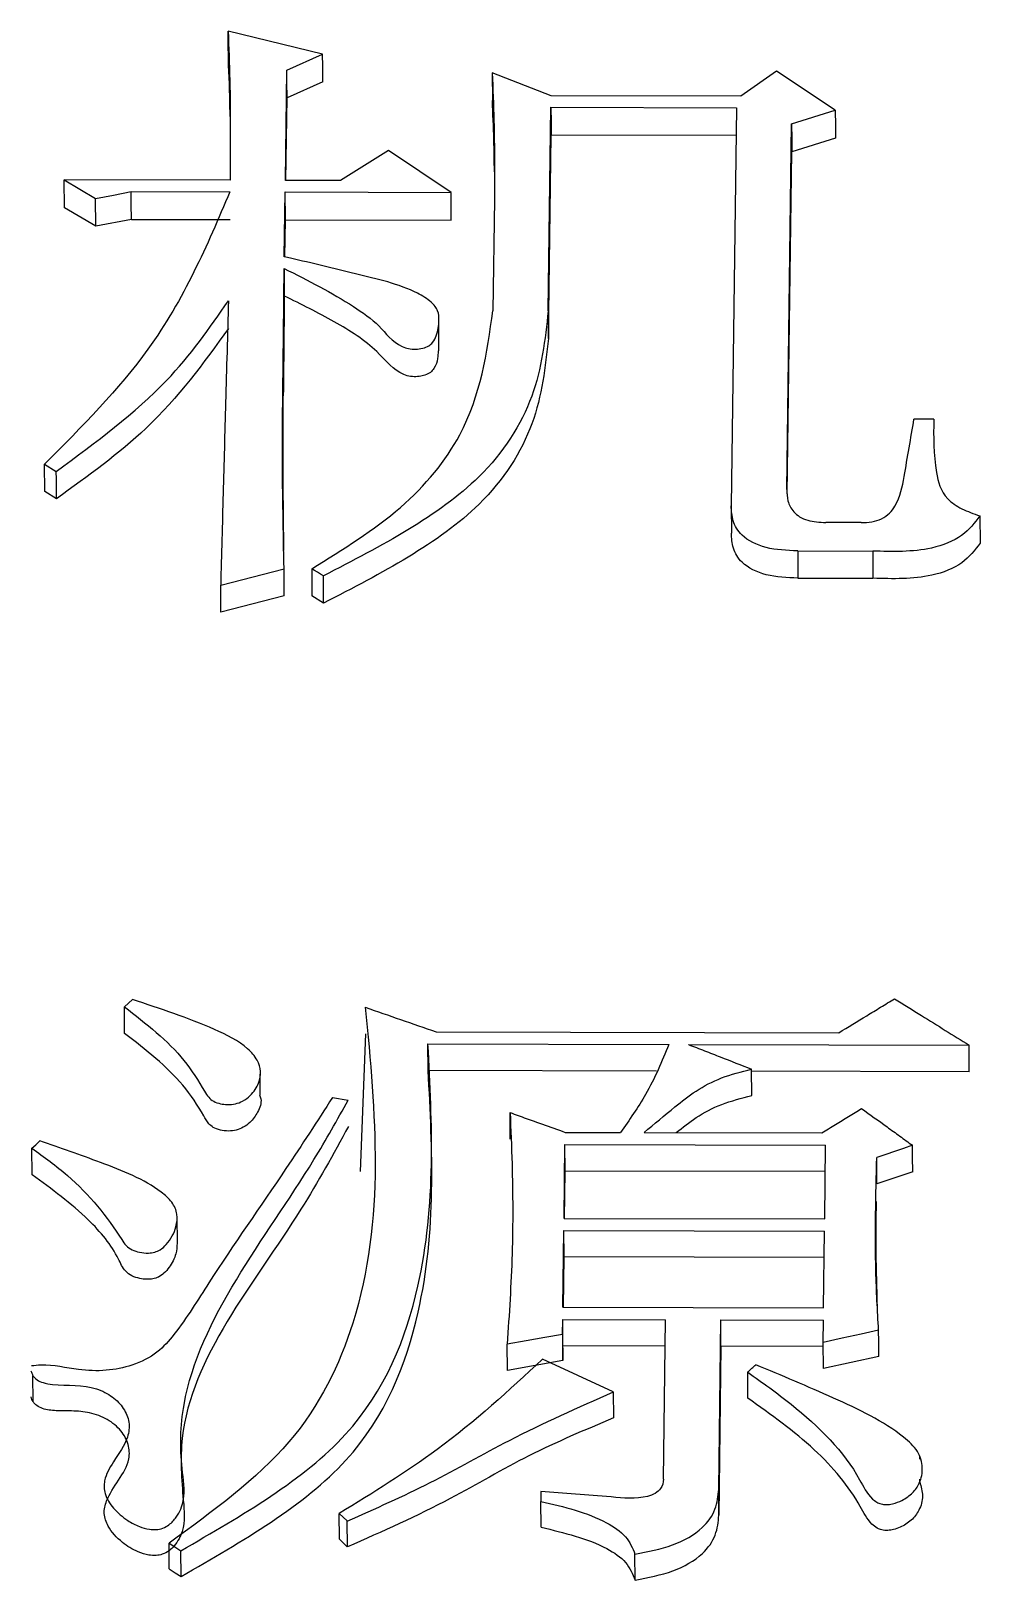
# Model space of a CAD drawing. Header units: millimetres. Extents: x 2448 to 4397, y 790 to 2168.
# Drawn here: x 2850.075 to 2852.414, y 1999.741 to 2003.56 of the extents above; entities that cross this region are included whole.
import ezdxf

# ---------------------------------------------------------------- set-up
doc = ezdxf.new("R2010")
doc.units = ezdxf.units.MM

msp = doc.modelspace()

# ---------------------------------------------------------------- linework, layer by layer
at = {"color": 7, "linetype": 'Continuous', "lineweight": 25}
for p, q in [((2850.7936, 2003.503), (2850.5607, 2003.5598)), ((2850.7054, 2003.4636), (2850.7936, 2003.503)), ((2850.7017, 2003.1915), (2850.7054, 2003.4636)), ((2851.3568, 2003.4), (2851.2116, 2003.4569)), ((2851.2116, 2003.4569), (2851.212, 2003.3881)), ((2851.9126, 2003.461), (2851.8241, 2003.399)), ((2852.0573, 2003.3646), (2851.9126, 2003.461)), ((2850.794, 2003.4342), (2850.7059, 2003.3949)), ((2850.7031, 2003.1915), (2850.7059, 2003.3949)), ((2851.8241, 2003.399), (2851.3568, 2003.4)), ((2850.5655, 2003.3493), (2850.566, 2003.3026)), ((2851.3496, 2002.8699), (2851.3564, 2003.3717)), ((2851.3564, 2003.3717), (2851.814, 2003.3707)), ((2851.814, 2003.3707), (2851.8007, 2002.3893)), ((2851.9497, 2003.3308), (2852.0573, 2003.3646)), ((2851.35, 2002.802), (2851.3569, 2003.3031)), ((2851.8144, 2003.3021), (2851.3569, 2003.3031)), ((2851.9375, 2002.4297), (2851.9497, 2003.3308)), ((2850.9558, 2003.2649), (2850.838, 2003.1912)), ((2851.1102, 2003.1621), (2850.9558, 2003.2649)), ((2851.2162, 2003.2705), (2851.2172, 2003.2353)), ((2851.9387, 2002.419), (2851.9502, 2003.2622)), ((2852.0577, 2003.2959), (2851.9502, 2003.2622)), ((2850.1565, 2003.1927), (2850.2338, 2003.1469)), ((2850.5654, 2003.1918), (2850.1565, 2003.1927)), ((2850.1569, 2003.1243), (2850.1565, 2003.1927)), ((2850.838, 2003.1912), (2850.7017, 2003.1915)), ((2850.2342, 2003.0786), (2850.2338, 2003.1469)), ((2850.3216, 2003.1638), (2850.565, 2003.1633)), ((2850.6991, 2003.0032), (2850.7013, 2003.163)), ((2850.7013, 2003.163), (2851.1102, 2003.1621)), ((2850.7017, 2003.0947), (2850.7013, 2003.163)), ((2851.217, 2003.1448), (2851.2133, 2002.8702)), ((2850.2342, 2003.0786), (2850.1569, 2003.1243)), ((2850.3221, 2003.0955), (2850.2342, 2003.0786)), ((2850.3221, 2003.0955), (2850.5654, 2003.095)), ((2850.7005, 2003.0029), (2850.7017, 2003.0947)), ((2850.7017, 2003.0947), (2851.1106, 2003.0938)), ((2851.08, 2002.771), (2851.0796, 2002.8397)), ((2851.3496, 2002.8699), (2851.35, 2002.802)), ((2852.3, 2002.6028), (2852.2513, 2002.6029)), ((2850.1081, 2002.4917), (2850.137, 2002.4743)), ((2850.1085, 2002.4243), (2850.1081, 2002.4917)), ((2850.1375, 2002.4069), (2850.1085, 2002.4243)), ((2851.8007, 2002.3893), (2851.8011, 2002.322)), ((2852.1214, 2002.3479), (2852.0338, 2002.3481)), ((2852.4137, 2002.3647), (2852.4141, 2002.2975)), ((2851.9647, 2002.2783), (2852.1497, 2002.2779)), ((2851.9647, 2002.2783), (2851.9651, 2002.2112)), ((2852.1497, 2002.2779), (2852.1501, 2002.2108)), ((2850.5422, 2002.1938), (2850.6985, 2002.2344)), ((2850.5427, 2002.1268), (2850.5422, 2002.1938)), ((2851.9651, 2002.2112), (2852.1501, 2002.2108)), ((2850.699, 2002.1673), (2850.5427, 2002.1268)), ((2850.7961, 2002.1496), (2850.7671, 2002.1672)), ((2850.3054, 2001.0888), (2850.3049, 2001.1544)), ((2850.8992, 2001.0875), (2850.8857, 2000.7484)), ((2851.0732, 2001.0927), (2852.0661, 2001.0905)), ((2851.0533, 2001.0627), (2851.6471, 2001.0614)), ((2851.0538, 2000.9972), (2851.0533, 2001.0627)), ((2851.6958, 2001.0613), (2852.387, 2001.0598)), ((2850.6393, 2000.9987), (2850.6393, 2001.0033)), ((2850.6397, 2000.9372), (2850.6394, 2000.9883)), ((2851.6166, 2000.996), (2851.0538, 2000.9972)), ((2851.8513, 2000.9354), (2851.8509, 2001.0008)), ((2852.3875, 2000.9943), (2851.8509, 2000.9955)), ((2850.818, 2000.9307), (2850.8569, 2000.9246)), ((2851.2561, 2000.8284), (2851.2556, 2000.8936)), ((2851.3887, 2000.6329), (2851.3909, 2000.8147)), ((2851.3909, 2000.8147), (2852.0334, 2000.8133)), ((2851.3914, 2000.7496), (2851.3909, 2000.8147)), ((2851.3913, 2000.8449), (2851.5276, 2000.8446)), ((2851.586, 2000.8445), (2852.0241, 2000.8436)), ((2850.0771, 2000.7405), (2850.0766, 2000.8055)), ((2852.0312, 2000.6315), (2852.0334, 2000.8133)), ((2852.1601, 2000.7178), (2852.1596, 2000.7828)), ((2851.3899, 2000.6329), (2851.3914, 2000.7496)), ((2852.0326, 2000.7482), (2851.3914, 2000.7496)), ((2850.4356, 2000.5717), (2850.4351, 2000.6373)), ((2851.3887, 2000.6329), (2852.0312, 2000.6315)), ((2851.3859, 2000.4138), (2851.3883, 2000.6026)), ((2851.3883, 2000.6026), (2852.0308, 2000.6012)), ((2851.3888, 2000.5378), (2851.3883, 2000.6026)), ((2852.0285, 2000.4124), (2852.0308, 2000.6012)), ((2851.3872, 2000.4138), (2851.3888, 2000.5378)), ((2852.03, 2000.5364), (2851.3888, 2000.5378)), ((2851.3859, 2000.4138), (2852.0285, 2000.4124)), ((2851.3851, 2000.3466), (2851.3856, 2000.3833)), ((2851.3856, 2000.3833), (2851.6387, 2000.3827)), ((2851.386, 2000.3188), (2851.3856, 2000.3833)), ((2851.6339, 1999.9901), (2851.6387, 2000.3827)), ((2851.7699, 1999.9652), (2851.775, 2000.3824)), ((2851.775, 2000.3824), (2852.0281, 2000.3819)), ((2852.0274, 2000.3269), (2852.0281, 2000.3819)), ((2851.249, 2000.258), (2851.2485, 2000.3224)), ((2851.3851, 2000.3466), (2851.3856, 2000.2822)), ((2851.3856, 2000.2822), (2851.386, 2000.3188)), ((2851.6379, 2000.3182), (2851.386, 2000.3188)), ((2852.0279, 2000.2625), (2852.0274, 2000.3269)), ((2851.5099, 2000.2055), (2851.3358, 2000.2855)), ((2851.7755, 2000.3179), (2851.7704, 1999.9013)), ((2852.0275, 2000.3174), (2851.7755, 2000.3179)), ((2850.0798, 2000.1811), (2850.0793, 2000.2454)), ((2851.5112, 2000.1409), (2851.5107, 2000.2052)), ((2852.2656, 2000.0389), (2852.2656, 2000.0475)), ((2852.2661, 1999.9828), (2852.266, 1999.9897)), ((2851.3317, 1999.9599), (2851.3314, 1999.9353)), ((2851.7704, 1999.9013), (2851.7699, 1999.9652)), ((2850.8351, 1999.8417), (2850.8346, 1999.9055)), ((2850.8346, 1999.9055), (2850.8538, 1999.8869)), ((2851.3319, 1999.8714), (2851.3314, 1999.9353)), ((2850.8545, 1999.8229), (2850.8541, 1999.8867)), ((2850.4155, 1999.7686), (2850.415, 1999.8323)), ((2850.8543, 1999.8231), (2850.8351, 1999.8417)), ((2850.4445, 1999.75), (2850.444, 1999.8137)), ((2851.564, 1999.7414), (2851.5635, 1999.805))]:
    msp.add_line(p, q, dxfattribs=at)
at = {"color": 7, "linetype": 'Continuous', "lineweight": 25, "flags": 128}
for points in [[(2850.5612, 2003.491), (2850.5609, 2003.5295), (2850.5607, 2003.5598)], [(2850.794, 2003.4342), (2850.7938, 2003.4727), (2850.7936, 2003.503)], [(2850.7059, 2003.3949), (2850.7056, 2003.4334), (2850.7054, 2003.4636)], [(2851.3564, 2003.3717), (2851.3567, 2003.3333), (2851.3569, 2003.3031)], [(2852.0573, 2003.3646), (2852.0575, 2003.3261), (2852.0577, 2003.2959)], [(2851.9497, 2003.3308), (2851.95, 2003.2924), (2851.9502, 2003.2622)], [(2850.2338, 2003.1469), (2850.2777, 2003.1554), (2850.3216, 2003.1638)], [(2850.3221, 2003.0955), (2850.3218, 2003.1338), (2850.3216, 2003.1638)], [(2851.1106, 2003.0938), (2851.1104, 2003.1321), (2851.1102, 2003.1621)], [(2850.6987, 2002.9746), (2850.6988, 2002.9641), (2850.6988, 2002.9588), (2850.699, 2002.9377), (2850.699, 2002.9271), (2850.6991, 2002.9218), (2850.6991, 2002.9142), (2850.6991, 2002.9065)], [(2850.1375, 2002.4069), (2850.1373, 2002.4363), (2850.1372, 2002.4553), (2850.137, 2002.4743)], [(2850.699, 2002.1673), (2850.6987, 2002.2049), (2850.6985, 2002.2344)], [(2850.7956, 2002.2166), (2850.7884, 2002.221), (2850.7811, 2002.2254), (2850.7739, 2002.2298), (2850.7667, 2002.2342)], [(2850.7667, 2002.2342), (2850.7669, 2002.2049), (2850.767, 2002.1861), (2850.7671, 2002.1672)], [(2850.7961, 2002.1496), (2850.7959, 2002.1789), (2850.7958, 2002.1977), (2850.7956, 2002.2166)], [(2850.3049, 2001.1544), (2850.3147, 2001.1633), (2850.3246, 2001.1723)], [(2852.3875, 2000.9943), (2852.3872, 2001.031), (2852.387, 2001.0598)], [(2850.0766, 2000.8055), (2850.0864, 2000.8145), (2850.0963, 2000.8236)], [(2852.2476, 2000.8129), (2852.2256, 2000.8054), (2852.2036, 2000.7978), (2852.1816, 2000.7903), (2852.1596, 2000.7828)], [(2852.2481, 2000.7478), (2852.2478, 2000.7842), (2852.2476, 2000.8129)], [(2852.2481, 2000.7478), (2852.2041, 2000.7328), (2852.1601, 2000.7178)], [(2851.7755, 2000.3179), (2851.7752, 2000.354), (2851.775, 2000.3824)], [(2852.1641, 2000.3571), (2852.1211, 2000.3476), (2852.0743, 2000.3372), (2852.0274, 2000.3269)], [(2852.1646, 2000.2927), (2852.1643, 2000.3288), (2852.1641, 2000.3571)], [(2851.3851, 2000.3466), (2851.3414, 2000.3389), (2851.295, 2000.3307), (2851.2485, 2000.3224)], [(2851.3856, 2000.2822), (2851.3173, 2000.2701), (2851.249, 2000.258)], [(2852.1646, 2000.2927), (2852.0962, 2000.2776), (2852.0279, 2000.2625)], [(2851.842, 2000.1895), (2851.8419, 2000.2129), (2851.8417, 2000.2334), (2851.8416, 2000.2538)], [(2850.415, 1999.8323), (2850.4295, 1999.823), (2850.444, 1999.8137)], [(2850.4155, 1999.7686), (2850.4229, 1999.7639), (2850.4302, 1999.7591), (2850.4445, 1999.75)]]:
    msp.add_lwpolyline(points, dxfattribs=at)
at = {"color": 7, "linetype": 'Continuous', "lineweight": 25}
for points, knots in [([(2850.5607, 2003.5598), (2850.5623, 2003.5192), (2850.5653, 2003.4378), (2850.5663, 2003.3151), (2850.5657, 2003.2329), (2850.5654, 2003.1918)], [0, 0, 0, 0, 0.332963, 0.666462, 1, 1, 1, 1]), ([(2850.5654, 2003.349), (2850.5653, 2003.3554), (2850.5649, 2003.4029), (2850.5629, 2003.4501), (2850.5612, 2003.491)], [0, 0, 0, 0, 0.135306, 1, 1, 1, 1]), ([(2851.2116, 2003.4569), (2851.2132, 2003.4173), (2851.216, 2003.3457), (2851.2175, 2003.2417), (2851.2172, 2003.1771), (2851.217, 2003.1448)], [0, 0, 0, 0, 0.381671, 0.690813, 1, 1, 1, 1]), ([(2851.2171, 2003.2127), (2851.2167, 2003.239), (2851.2158, 2003.2976), (2851.2133, 2003.356), (2851.212, 2003.3881)], [0, 0, 0, 0, 0.448972, 1, 1, 1, 1]), ([(2850.565, 2003.1633), (2850.5085, 2003.031), (2850.407, 2002.7934), (2850.1999, 2002.5844), (2850.1081, 2002.4917)], [0, 0, 0, 0, 0.556562, 1, 1, 1, 1]), ([(2850.6987, 2002.9746), (2850.7576, 2002.9446), (2850.8418, 2002.9017), (2850.9361, 2002.8353), (2850.966, 2002.7904), (2851.0051, 2002.7762), (2851.0228, 2002.7748), (2851.0405, 2002.777), (2851.0554, 2002.783), (2851.0675, 2002.7938), (2851.0769, 2002.8152), (2851.0811, 2002.8414), (2851.0798, 2002.8703), (2851.0606, 2002.8944), (2850.9979, 2002.9326), (2850.8727, 2002.961), (2850.7628, 2002.9887), (2850.7041, 2003.0021), (2850.6991, 2003.0032)], [0, 0, 0, 0, 0.210005, 0.300781, 0.39152, 0.407856, 0.424176, 0.440989, 0.45754, 0.472099, 0.497389, 0.551416, 0.585419, 0.619749, 0.665025, 0.824453, 0.985056, 1, 1, 1, 1]), ([(2850.6985, 2002.2344), (2850.6966, 2002.3256), (2850.6932, 2002.4955), (2850.6964, 2002.7421), (2850.698, 2002.8971), (2850.6987, 2002.9746)], [0, 0, 0, 0, 0.366873, 0.68343, 1, 1, 1, 1]), ([(2850.137, 2002.4743), (2850.2346, 2002.5461), (2850.4075, 2002.6735), (2850.5146, 2002.8275), (2850.5613, 2002.8946)], [0, 0, 0, 0, 0.564448, 1, 1, 1, 1]), ([(2850.5613, 2002.8946), (2850.559, 2002.8111), (2850.5546, 2002.6534), (2850.5482, 2002.4197), (2850.5442, 2002.2691), (2850.5422, 2002.1938)], [0, 0, 0, 0, 0.360011, 0.680001, 1, 1, 1, 1]), ([(2850.6991, 2002.9065), (2850.6987, 2002.8616), (2850.6981, 2002.8112), (2850.6976, 2002.7549), (2850.6972, 2002.7212), (2850.6969, 2002.6896), (2850.6966, 2002.6637), (2850.6966, 2002.6603)], [0, 0, 0, 0, 0.547948, 0.616442, 0.684935, 0.958909, 1, 1, 1, 1]), ([(2851.0782, 2002.7715), (2851.078, 2002.7651), (2851.0778, 2002.7503), (2851.0718, 2002.7319), (2851.06, 2002.7179), (2851.0469, 2002.7111), (2851.0313, 2002.7076), (2851.0145, 2002.7073), (2850.9973, 2002.7106), (2850.9627, 2002.7291), (2850.9212, 2002.7824), (2850.8235, 2002.8453), (2850.7409, 2002.886), (2850.6992, 2002.9065)], [0, 0, 0, 0, 0.050712, 0.117156, 0.146228, 0.175595, 0.201394, 0.230603, 0.261874, 0.292213, 0.460304, 0.727253, 1, 1, 1, 1]), ([(2850.7667, 2002.2342), (2850.8439, 2002.2821), (2850.9964, 2002.3766), (2851.1743, 2002.5947), (2851.1985, 2002.7662), (2851.2133, 2002.8702)], [0, 0, 0, 0, 0.287843, 0.568272, 1, 1, 1, 1]), ([(2851.3496, 2002.8699), (2851.3419, 2002.7993), (2851.3265, 2002.6572), (2851.1683, 2002.4096), (2850.9381, 2002.2904), (2850.7956, 2002.2166)], [0, 0, 0, 0, 0.273628, 0.550596, 1, 1, 1, 1]), ([(2850.5617, 2002.8267), (2850.5003, 2002.7417), (2850.3897, 2002.5885), (2850.2151, 2002.4628), (2850.1375, 2002.4069)], [0, 0, 0, 0, 0.55502, 1, 1, 1, 1]), ([(2851.35, 2002.802), (2851.3424, 2002.7315), (2851.327, 2002.5895), (2851.1687, 2002.3422), (2850.9385, 2002.2232), (2850.7961, 2002.1496)], [0, 0, 0, 0, 0.273528, 0.550448, 1, 1, 1, 1]), ([(2850.6979, 2002.2794), (2850.6979, 2002.2794), (2850.6979, 2002.2795), (2850.6975, 2002.3255), (2850.6955, 2002.4866), (2850.6962, 2002.5991), (2850.6966, 2002.6636)], [0, 0, 0, 0, 0.001837, 0.010424, 0.433509, 1, 1, 1, 1]), ([(2852.1214, 2002.3479), (2852.1303, 2002.3483), (2852.1479, 2002.349), (2852.1733, 2002.3569), (2852.1925, 2002.3709), (2852.2168, 2002.4053), (2852.2314, 2002.4845), (2852.2434, 2002.5559), (2852.2513, 2002.6029)], [0, 0, 0, 0, 0.0606286, 0.1204139, 0.1864154, 0.2518818, 0.5079174, 1, 1, 1, 1]), ([(2852.3, 2002.6028), (2852.2996, 2002.5596), (2852.2989, 2002.4938), (2852.3193, 2002.4138), (2852.3684, 2002.3805), (2852.3985, 2002.37), (2852.4137, 2002.3647)], [0, 0, 0, 0, 0.491785, 0.747409, 0.872072, 1, 1, 1, 1]), ([(2851.9375, 2002.4297), (2851.9379, 2002.4202), (2851.9386, 2002.4012), (2851.9503, 2002.3778), (2851.9687, 2002.3617), (2851.9951, 2002.3503), (2852.0185, 2002.349), (2852.0338, 2002.3481)], [0, 0, 0, 0, 0.23988, 0.481728, 0.612088, 0.746063, 1, 1, 1, 1]), ([(2851.9647, 2002.2783), (2851.938, 2002.2793), (2851.886, 2002.2813), (2851.8257, 2002.3116), (2851.8028, 2002.3517), (2851.8014, 2002.3768), (2851.8007, 2002.3893)], [0, 0, 0, 0, 0.295421, 0.576897, 0.789693, 1, 1, 1, 1]), ([(2852.4137, 2002.3647), (2852.4009, 2002.3475), (2852.375, 2002.3125), (2852.2781, 2002.274), (2852.199, 2002.2764), (2852.1497, 2002.2779)], [0, 0, 0, 0, 0.268123, 0.543243, 1, 1, 1, 1]), ([(2851.9651, 2002.2112), (2851.9385, 2002.2122), (2851.8864, 2002.2142), (2851.8262, 2002.2444), (2851.8033, 2002.2845), (2851.8018, 2002.3096), (2851.8011, 2002.322)], [0, 0, 0, 0, 0.2956165, 0.5771432, 0.7898367, 1, 1, 1, 1]), ([(2852.4141, 2002.2975), (2852.4013, 2002.2802), (2852.3754, 2002.2453), (2852.2785, 2002.2069), (2852.1994, 2002.2093), (2852.1501, 2002.2108)], [0, 0, 0, 0, 0.267954, 0.54307, 1, 1, 1, 1]), ([(2850.3049, 2001.1544), (2850.3316, 2001.1336), (2850.3849, 2001.092), (2850.456, 2001.0237), (2850.4897, 2000.9669), (2850.5111, 2000.932), (2850.5242, 2000.9208), (2850.5409, 2000.9148), (2850.5595, 2000.9128), (2850.5789, 2000.9145), (2850.5992, 2000.9221), (2850.6204, 2000.9393), (2850.6372, 2000.9644), (2850.6429, 2000.9949), (2850.6333, 2001.0246), (2850.5999, 2001.0641), (2850.4936, 2001.1164), (2850.3931, 2001.1497), (2850.3246, 2001.1723)], [0, 0, 0, 0, 0.118196, 0.236597, 0.355268, 0.378319, 0.396663, 0.415152, 0.43186, 0.451251, 0.470948, 0.497652, 0.545152, 0.585608, 0.625979, 0.67229, 0.776711, 1, 1, 1, 1]), ([(2852.0661, 2001.0905), (2852.089, 2001.1045), (2852.1234, 2001.1254), (2852.1692, 2001.1533), (2852.1921, 2001.1673), (2852.2035, 2001.1742)], [0, 0, 0, 0, 0.5, 0.75, 1, 1, 1, 1]), ([(2852.2035, 2001.1742), (2852.2256, 2001.1604), (2852.2673, 2001.1345), (2852.3285, 2001.0963), (2852.3675, 2001.072), (2852.387, 2001.0598)], [0, 0, 0, 0, 0.36179, 0.680895, 1, 1, 1, 1]), ([(2850.8987, 2001.1531), (2850.9237, 2000.8927), (2850.9586, 2000.5291), (2850.7367, 2000.0663), (2850.5234, 1999.9111), (2850.415, 1999.8323)], [0, 0, 0, 0, 0.553993, 0.773536, 1, 1, 1, 1]), ([(2850.8987, 2001.1531), (2850.9278, 2001.143), (2850.9859, 2001.1229), (2851.0441, 2001.1027), (2851.0732, 2001.0927)], [0, 0, 0, 0, 0.499964, 1, 1, 1, 1]), ([(2850.6379, 2000.9373), (2850.6392, 2000.9341), (2850.6446, 2000.9202), (2850.635, 2000.8956), (2850.6188, 2000.8721), (2850.5995, 2000.8572), (2850.5811, 2000.8498), (2850.5611, 2000.8474), (2850.541, 2000.8495), (2850.5239, 2000.8561), (2850.5098, 2000.8685), (2850.4897, 2000.9051), (2850.4529, 2000.9615), (2850.3834, 2001.0283), (2850.3315, 2001.0686), (2850.3054, 2001.0888)], [0, 0, 0, 0, 0.02361, 0.101673, 0.170982, 0.20883, 0.241016, 0.273235, 0.305979, 0.338752, 0.366533, 0.41646, 0.615296, 0.806438, 1, 1, 1, 1]), ([(2850.444, 1999.8137), (2850.5961, 1999.9013), (2850.8944, 2000.073), (2851.0803, 2000.5406), (2851.0635, 2000.8648), (2851.0533, 2001.0627)], [0, 0, 0, 0, 0.288553, 0.565897, 1, 1, 1, 1]), ([(2851.6471, 2001.0614), (2851.6299, 2001.0198), (2851.599, 2000.9454), (2851.5495, 2000.8755), (2851.5276, 2000.8446)], [0, 0, 0, 0, 0.557774, 1, 1, 1, 1]), ([(2851.6958, 2001.0613), (2851.7088, 2001.0562), (2851.7349, 2001.046), (2851.7865, 2001.0259), (2851.8252, 2001.0108), (2851.8508, 2001.0008)], [0, 0, 0, 0, 0.251828, 0.503656, 1, 1, 1, 1]), ([(2850.4445, 1999.75), (2850.5966, 1999.8374), (2850.8948, 2000.0089), (2851.0808, 2000.4759), (2851.064, 2000.7997), (2851.0538, 2000.9972)], [0, 0, 0, 0, 0.288682, 0.566, 1, 1, 1, 1]), ([(2851.586, 2000.8445), (2851.6112, 2000.8656), (2851.6528, 2000.9003), (2851.7126, 2000.948), (2851.7757, 2000.9817), (2851.8256, 2000.9944), (2851.8508, 2001.0007)], [0, 0, 0, 0, 0.334547, 0.552083, 0.773211, 1, 1, 1, 1]), ([(2850.818, 2000.9307), (2850.7801, 2000.8723), (2850.6814, 2000.7198), (2850.5443, 2000.5269), (2850.4495, 2000.3722), (2850.3887, 2000.3005), (2850.3283, 2000.2694), (2850.2594, 2000.2556), (2850.1828, 2000.2585), (2850.1225, 2000.274), (2850.0835, 2000.2698), (2850.0755, 2000.269)], [0, 0, 0, 0, 0.208938, 0.545082, 0.696521, 0.753178, 0.810575, 0.860211, 0.911567, 0.981945, 1, 1, 1, 1]), ([(2851.6653, 2000.8443), (2851.6812, 2000.857), (2851.7141, 2000.8834), (2851.7762, 2000.9164), (2851.826, 2000.929), (2851.8513, 2000.9354)], [0, 0, 0, 0, 0.314518, 0.652879, 1, 1, 1, 1]), ([(2850.0746, 2000.2572), (2850.0759, 2000.2531), (2850.0784, 2000.2448), (2850.0889, 2000.2343), (2850.1059, 2000.2264), (2850.1558, 2000.2194), (2850.2205, 2000.2242), (2850.2772, 2000.1937), (2850.3048, 2000.1649), (2850.3189, 2000.1302), (2850.3136, 2000.0835), (2850.28, 2000.0383), (2850.2536, 1999.9924), (2850.2549, 1999.9515), (2850.2766, 1999.9173), (2850.3072, 1999.8902), (2850.3386, 1999.8733), (2850.363, 1999.8661), (2850.3834, 1999.8649), (2850.4008, 1999.8687), (2850.4186, 1999.8792), (2850.4386, 1999.9018), (2850.4579, 1999.9492), (2850.4403, 2000.0426), (2850.4502, 2000.3396), (2850.6915, 2000.6285), (2850.8295, 2000.8756), (2850.8569, 2000.9246)], [0, 0, 0, 0, 0.0075202, 0.0150214, 0.0223077, 0.0325241, 0.077929, 0.0982229, 0.1184602, 0.1393817, 0.161303, 0.1998227, 0.2290322, 0.2478668, 0.270734, 0.2941959, 0.3088013, 0.319771, 0.3268286, 0.3339469, 0.3418276, 0.355231, 0.3803732, 0.4271814, 0.5203799, 0.9048604, 1, 1, 1, 1]), ([(2851.2556, 2000.8936), (2851.2574, 2000.8514), (2851.2624, 2000.7358), (2851.2631, 2000.5456), (2851.2534, 2000.3968), (2851.2485, 2000.3224)], [0, 0, 0, 0, 0.222489, 0.610951, 1, 1, 1, 1]), ([(2851.2556, 2000.8936), (2851.2689, 2000.8888), (2851.2955, 2000.8793), (2851.3407, 2000.8631), (2851.3726, 2000.8516), (2851.3913, 2000.8449)], [0, 0, 0, 0, 0.293659, 0.587317, 1, 1, 1, 1]), ([(2852.0241, 2000.8436), (2852.0353, 2000.8505), (2852.0573, 2000.864), (2852.09, 2000.884), (2852.1115, 2000.8972), (2852.1222, 2000.9037)], [0, 0, 0, 0, 0.343704, 0.671852, 1, 1, 1, 1]), ([(2852.1222, 2000.9037), (2852.1431, 2000.8886), (2852.1745, 2000.8659), (2852.2163, 2000.8356), (2852.2372, 2000.8204), (2852.2476, 2000.8129)], [0, 0, 0, 0, 0.5, 0.75, 1, 1, 1, 1]), ([(2850.8573, 2000.8594), (2850.8201, 2000.7913), (2850.6818, 2000.5388), (2850.4291, 2000.243), (2850.4472, 1999.9638), (2850.4563, 1999.8734), (2850.4346, 1999.8318), (2850.4157, 1999.8132), (2850.4004, 1999.8045), (2850.3824, 1999.8011), (2850.3614, 1999.8026), (2850.3315, 1999.8123), (2850.2946, 1999.8357), (2850.265, 1999.8685), (2850.2523, 1999.9049), (2850.2613, 1999.9446), (2850.291, 1999.9871), (2850.3187, 2000.0329), (2850.317, 2000.0761), (2850.2984, 2000.1104), (2850.2651, 2000.1382), (2850.2212, 2000.155), (2850.1783, 2000.1586), (2850.1408, 2000.1581), (2850.112, 2000.1604), (2850.0917, 2000.1685), (2850.0811, 2000.1781), (2850.0762, 2000.1867), (2850.0753, 2000.1918), (2850.0751, 2000.1929)], [0, 0, 0, 0, 0.132084, 0.490371, 0.581419, 0.626571, 0.649193, 0.657949, 0.666788, 0.673082, 0.680727, 0.692632, 0.713786, 0.741993, 0.760552, 0.779149, 0.811886, 0.844566, 0.86589, 0.887171, 0.909059, 0.929405, 0.948206, 0.962325, 0.976558, 0.983751, 0.990969, 0.997894, 1, 1, 1, 1]), ([(2850.0766, 2000.8055), (2850.1069, 2000.7838), (2850.1986, 2000.7182), (2850.2659, 2000.6319), (2850.3076, 2000.5659), (2850.3232, 2000.5549), (2850.3424, 2000.5485), (2850.3621, 2000.5466), (2850.38, 2000.549), (2850.3957, 2000.5561), (2850.4172, 2000.5764), (2850.4327, 2000.6067), (2850.4372, 2000.6432), (2850.4239, 2000.6736), (2850.3674, 2000.7237), (2850.2505, 2000.7704), (2850.1463, 2000.8064), (2850.0963, 2000.8236)], [0, 0, 0, 0, 0.119808, 0.362713, 0.384883, 0.403721, 0.422541, 0.442763, 0.457199, 0.471691, 0.493109, 0.555254, 0.595863, 0.636526, 0.677965, 0.845446, 1, 1, 1, 1]), ([(2852.1641, 2000.3571), (2852.1613, 2000.4058), (2852.156, 2000.5013), (2852.1564, 2000.6432), (2852.1585, 2000.7363), (2852.1596, 2000.7828)], [0, 0, 0, 0, 0.34176, 0.670822, 1, 1, 1, 1]), ([(2850.4346, 2000.5721), (2850.4343, 2000.5631), (2850.4334, 2000.5424), (2850.4195, 2000.5174), (2850.4044, 2000.4982), (2850.3905, 2000.4882), (2850.3752, 2000.4832), (2850.3591, 2000.4821), (2850.3412, 2000.4843), (2850.3226, 2000.4905), (2850.3018, 2000.5064), (2850.2808, 2000.5581), (2850.2107, 2000.6426), (2850.1257, 2000.7048), (2850.0771, 2000.7405)], [0, 0, 0, 0, 0.0600989, 0.138776, 0.1768896, 0.206549, 0.2301291, 0.2536262, 0.2809733, 0.3142744, 0.3486625, 0.4220807, 0.6689873, 1, 1, 1, 1]), ([(2852.1611, 2000.4165), (2852.1611, 2000.4164), (2852.1611, 2000.4163), (2852.161, 2000.4359), (2852.1568, 2000.5615), (2852.1583, 2000.6332), (2852.1591, 2000.6748)], [0, 0, 0, 0, 0.003268, 0.013002, 0.426716, 1, 1, 1, 1]), ([(2851.3358, 2000.2855), (2851.2529, 2000.2089), (2851.1035, 2000.0709), (2850.9174, 1999.9564), (2850.8346, 1999.9055)], [0, 0, 0, 0, 0.5552082, 1, 1, 1, 1]), ([(2851.8416, 2000.2538), (2851.8778, 2000.2279), (2851.9872, 2000.1497), (2852.0935, 2000.0437), (2852.1358, 1999.9515), (2852.1586, 1999.9334), (2852.1701, 1999.9283), (2852.1839, 1999.9268), (2852.202, 1999.9293), (2852.2255, 1999.9384), (2852.2495, 1999.9555), (2852.2683, 1999.9836), (2852.2749, 2000.0191), (2852.2634, 2000.0604), (2852.1934, 2000.1247), (2852.0523, 2000.192), (2851.9253, 2000.2453), (2851.8612, 2000.2721)], [0, 0, 0, 0, 0.117818, 0.356025, 0.412717, 0.424014, 0.433395, 0.442822, 0.455035, 0.474666, 0.502723, 0.530686, 0.572926, 0.616088, 0.662795, 0.829744, 1, 1, 1, 1]), ([(2851.8416, 2000.2538), (2851.8432, 2000.2554), (2851.8473, 2000.2592), (2851.8538, 2000.2653), (2851.8588, 2000.2699), (2851.8612, 2000.2721)], [0, 0, 0, 0, 0.249837, 0.624946, 1, 1, 1, 1]), ([(2850.854, 1999.8867), (2850.9233, 1999.9173), (2851.0618, 1999.9786), (2851.2678, 2000.0976), (2851.4236, 2000.1666), (2851.5102, 2000.205)], [0, 0, 0, 0, 0.3072119, 0.6146754, 1, 1, 1, 1]), ([(2852.2657, 1999.9831), (2852.2689, 1999.9716), (2852.2754, 1999.9483), (2852.2667, 1999.9152), (2852.2495, 1999.892), (2852.2279, 1999.876), (2852.208, 1999.8667), (2852.1869, 1999.8631), (2852.1724, 1999.8639), (2852.1585, 1999.8695), (2852.1368, 1999.8879), (2852.1022, 1999.9591), (2852.01, 2000.0697), (2851.8991, 2000.1488), (2851.842, 2000.1895)], [0, 0, 0, 0, 0.062457, 0.125996, 0.174975, 0.19925, 0.243295, 0.261639, 0.280163, 0.296124, 0.320824, 0.405729, 0.693949, 1, 1, 1, 1]), ([(2851.5107, 2000.1408), (2851.4399, 2000.111), (2851.2989, 2000.0518), (2851.0961, 1999.9301), (2850.9407, 1999.8611), (2850.8545, 1999.8229)], [0, 0, 0, 0, 0.310197, 0.617415, 1, 1, 1, 1]), ([(2851.6339, 1999.9901), (2851.6329, 1999.9819), (2851.6312, 1999.9687), (2851.6142, 1999.954), (2851.5737, 1999.9397), (2851.4747, 1999.9491), (2851.3885, 1999.9556), (2851.3317, 1999.9599)], [0, 0, 0, 0, 0.100254, 0.161894, 0.226269, 0.489472, 1, 1, 1, 1]), ([(2851.5635, 1999.805), (2851.5954, 1999.8111), (2851.6579, 1999.8229), (2851.7293, 1999.8636), (2851.7652, 1999.915), (2851.7683, 1999.9485), (2851.7699, 1999.9652)], [0, 0, 0, 0, 0.293484, 0.575673, 0.789401, 1, 1, 1, 1]), ([(2851.3314, 1999.9353), (2851.3885, 1999.9217), (2851.4672, 1999.903), (2851.5446, 1999.8505), (2851.5573, 1999.82), (2851.5635, 1999.805)], [0, 0, 0, 0, 0.573257, 0.790536, 1, 1, 1, 1]), ([(2851.564, 1999.7414), (2851.5958, 1999.7474), (2851.6584, 1999.7592), (2851.7298, 1999.7998), (2851.7657, 1999.8512), (2851.7688, 1999.8846), (2851.7704, 1999.9013)], [0, 0, 0, 0, 0.2936557, 0.5758902, 0.7895344, 1, 1, 1, 1]), ([(2851.3319, 1999.8714), (2851.389, 1999.8579), (2851.4676, 1999.8392), (2851.5451, 1999.7868), (2851.5577, 1999.7563), (2851.564, 1999.7414)], [0, 0, 0, 0, 0.573433, 0.790673, 1, 1, 1, 1])]:
    msp.add_open_spline(points, degree=3, knots=knots, dxfattribs=at)

doc.saveas('drawing.dxf')
